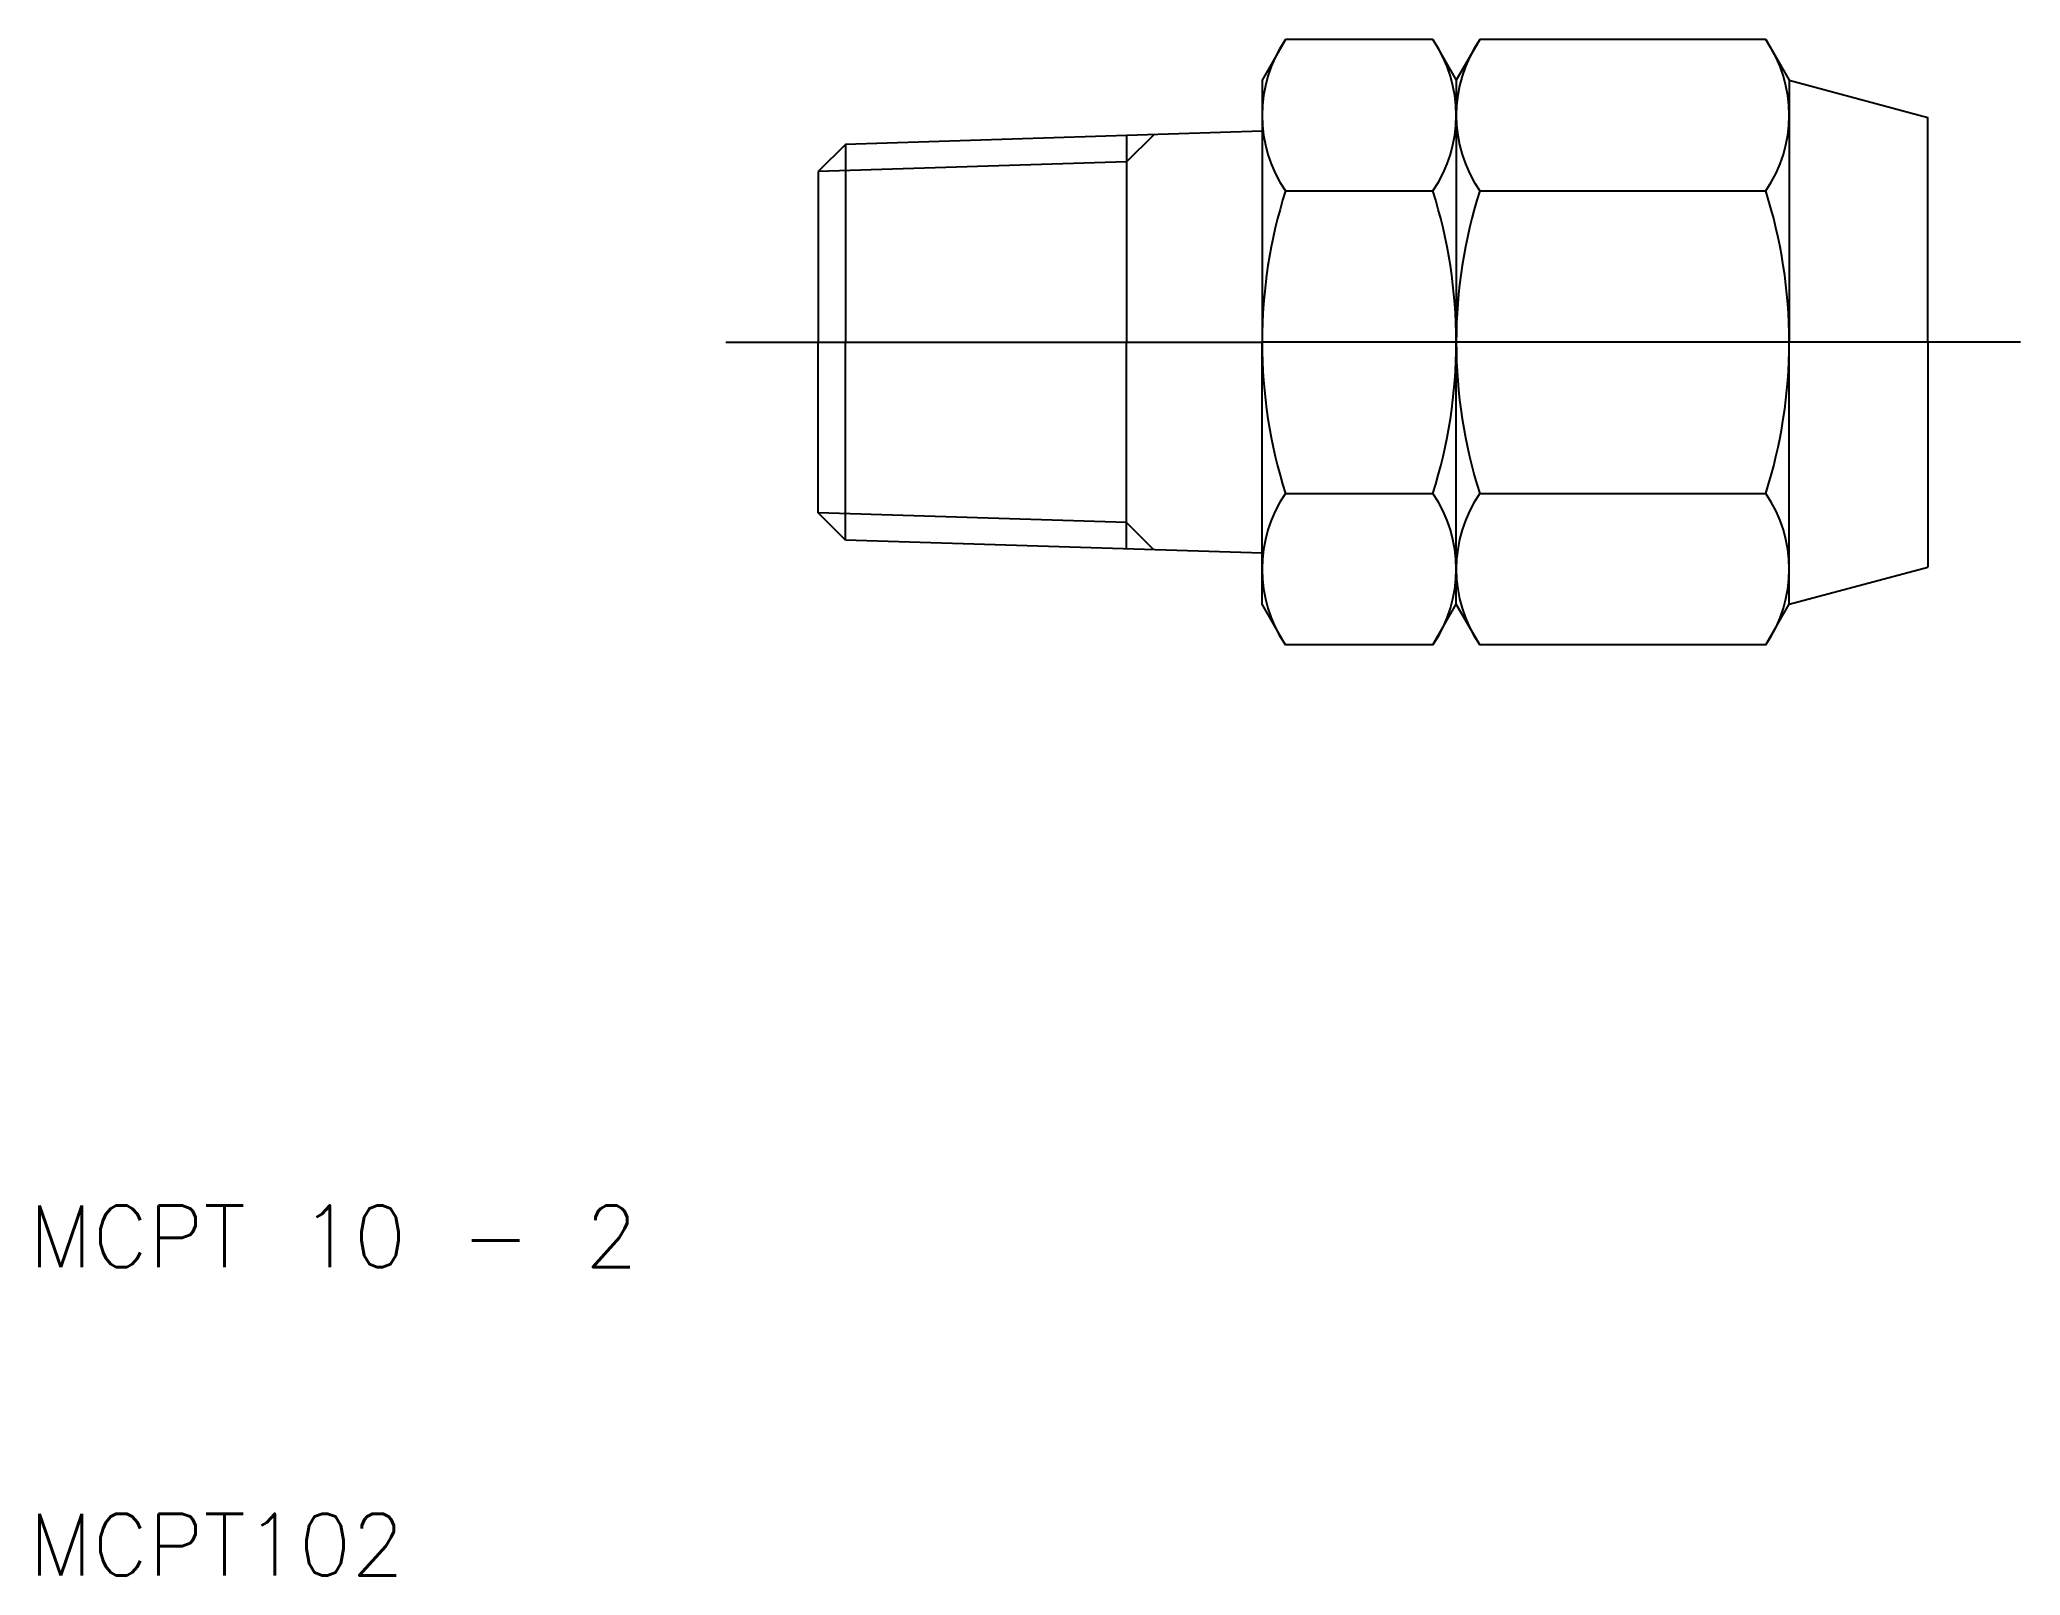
# Model space of a CAD drawing. Extents: x 10.3 to 74.6, y 10 to 59.8.
import ezdxf

# ---------------------------------------------------------------- set-up
doc = ezdxf.new("R2010")
doc.units = 0
doc.linetypes.add('CENTER', pattern=[50.8, 31.75, -6.35, 6.35, -6.35])
doc.layers.get('0').update_dxf_attribs({"linetype": 'CONTINUOUS'})
doc.layers.add('CENTER', color=1, linetype='CENTER')
doc.styles.get("Standard").update_dxf_attribs({"font": 'txt.shx'})

msp = doc.modelspace()

# ---------------------------------------------------------------- linework, layer by layer
for p, q in [((50.759, 59.815), (50, 58.5)), ((55.541, 59.815), (50.759, 59.815)), ((55.541, 59.815), (56.3, 58.5)), ((57.059, 59.815), (56.3, 58.5)), ((66.341, 59.815), (57.059, 59.815)), ((66.341, 59.815), (67.1, 58.5)), ((50, 58.5), (50, 50)), ((56.3, 58.5), (56.3, 50)), ((67.1, 58.5), (67.1, 50)), ((67.1, 58.5), (71.6, 57.294)), ((71.6, 50), (71.6, 57.294)), ((50, 56.841), (36.484, 56.418)), ((45.6, 56.703), (45.6, 50)), ((36.484, 56.418), (35.6, 55.535)), ((36.484, 56.418), (36.484, 50)), ((35.6, 55.535), (35.6, 50)), ((50.759, 54.907), (55.541, 54.907)), ((57.059, 54.907), (66.341, 54.907)), ((35.6, 44.465), (35.6, 50)), ((36.484, 43.582), (36.484, 50)), ((45.6, 43.297), (45.6, 50)), ((50, 41.5), (50, 50)), ((56.3, 41.5), (56.3, 50)), ((67.1, 41.5), (67.1, 50)), ((71.6, 50), (71.6, 42.706)), ((50.759, 45.093), (55.541, 45.093)), ((57.059, 45.093), (66.341, 45.093)), ((36.484, 43.582), (35.6, 44.465)), ((50, 43.159), (36.484, 43.582)), ((67.1, 41.5), (71.6, 42.706)), ((50.759, 40.185), (50, 41.5)), ((55.541, 40.185), (56.3, 41.5)), ((57.059, 40.185), (56.3, 41.5)), ((66.341, 40.185), (67.1, 41.5)), ((55.541, 40.185), (50.759, 40.185)), ((66.341, 40.185), (57.059, 40.185))]:
    msp.add_line(p, q)
at = {"color": 3}
for p, q in [((46.484, 56.731), (45.6, 55.847)), ((45.6, 55.847), (35.6, 55.535)), ((45.6, 44.153), (35.6, 44.465)), ((46.484, 43.269), (45.6, 44.153))]:
    msp.add_line(p, q, dxfattribs=at)
for centre, radius, start, end in [((54.345, 57.361), 4.345, 145.61575, 214.38425), ((51.955, 57.361), 4.345, 325.61575, 34.38425), ((60.645, 57.361), 4.345, 145.61575, 214.38425), ((62.755, 57.361), 4.345, 325.61575, 34.38425), ((66.241, 50), 16.241, 162.41205, 180), ((40.059, 50), 16.241, 0, 17.58795), ((72.541, 50), 16.241, 162.41205, 180), ((50.859, 50), 16.241, 0, 17.58795), ((66.241, 50), 16.241, 180, 197.58795), ((40.059, 50), 16.241, 342.41205, 0), ((72.541, 50), 16.241, 180, 197.58795), ((50.859, 50), 16.241, 342.41205, 0), ((54.345, 42.639), 4.345, 145.61575, 214.38425), ((51.955, 42.639), 4.345, 325.61575, 34.38425), ((60.645, 42.639), 4.345, 145.61575, 214.38425), ((62.755, 42.639), 4.345, 325.61575, 34.38425)]:
    msp.add_arc(centre, radius, start, end)
at = {"layer": 'CENTER'}
for p, q in [((32.6, 50), (50, 50)), ((56.3, 50), (50, 50)), ((74.6, 50), (56.3, 50))]:
    msp.add_line(p, q, dxfattribs=at)

# ---------------------------------------------------------------- texts
for s, p in [('MCPT 10 - 2', (10, 20)), ('MCPT102', (10, 10))]:
    msp.add_text(s, height=2).set_placement(p)

doc.saveas('drawing.dxf')
